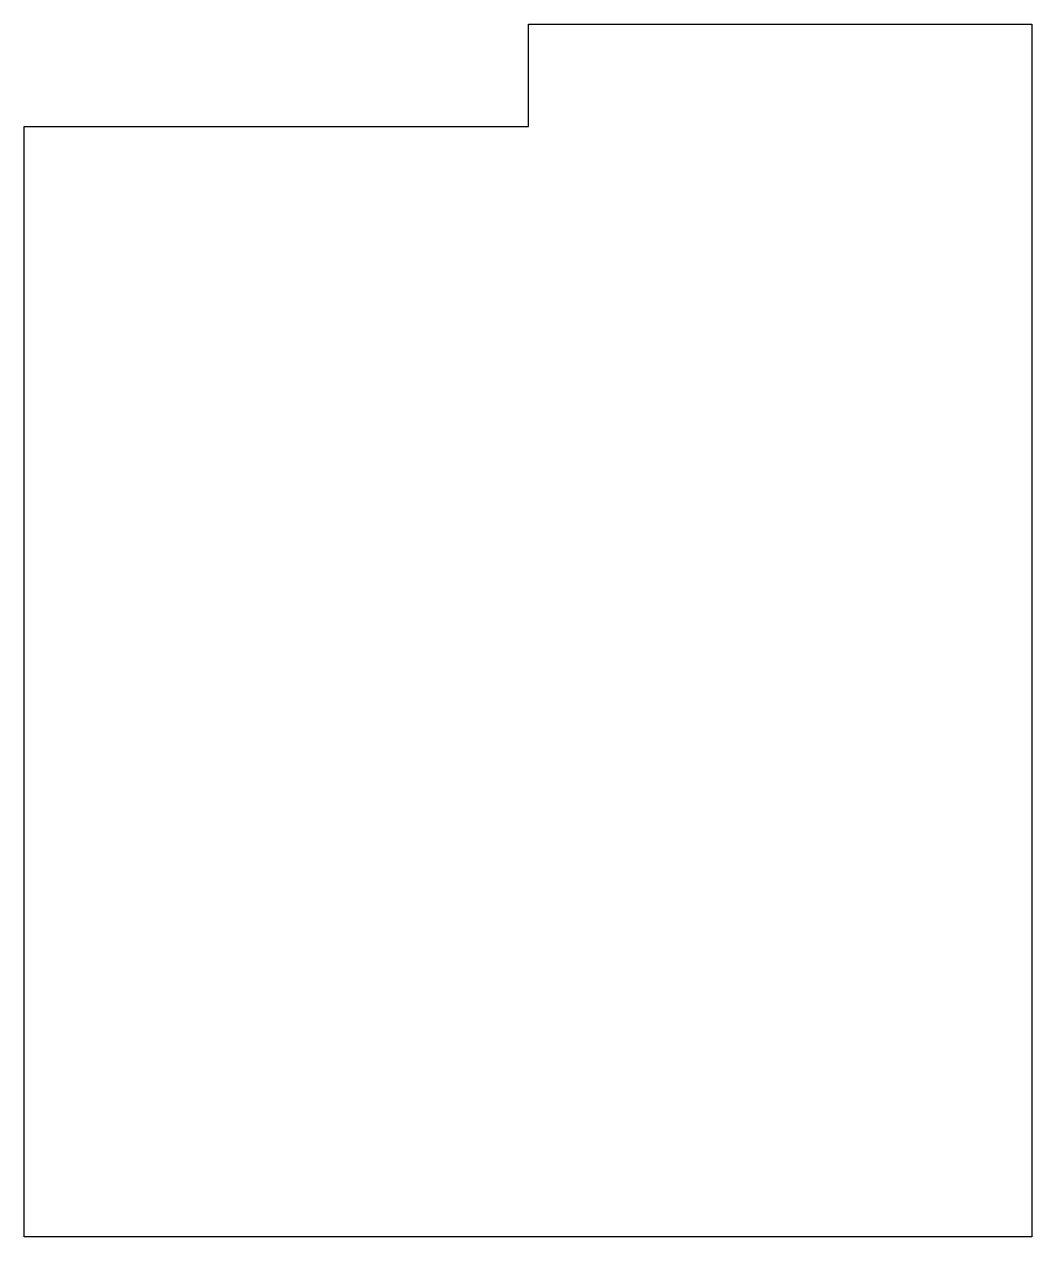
# Model space of a CAD drawing. Header units: millimetres. Extents: x -56.9 to -25.6, y 132.8 to 170.5.
import ezdxf

# ---------------------------------------------------------------- set-up
doc = ezdxf.new("R2010")
doc.units = ezdxf.units.MM
doc.layers.get('0').update_dxf_attribs({"linetype": 'CONTINUOUS'})

msp = doc.modelspace()

# ---------------------------------------------------------------- linework, layer by layer
msp.add_lwpolyline([(-56.895, 132.842), (-56.895, 167.306), (-41.251, 167.306), (-41.251, 170.481), (-25.629, 170.481), (-25.629, 132.842)], close=True)

doc.saveas('drawing.dxf')
